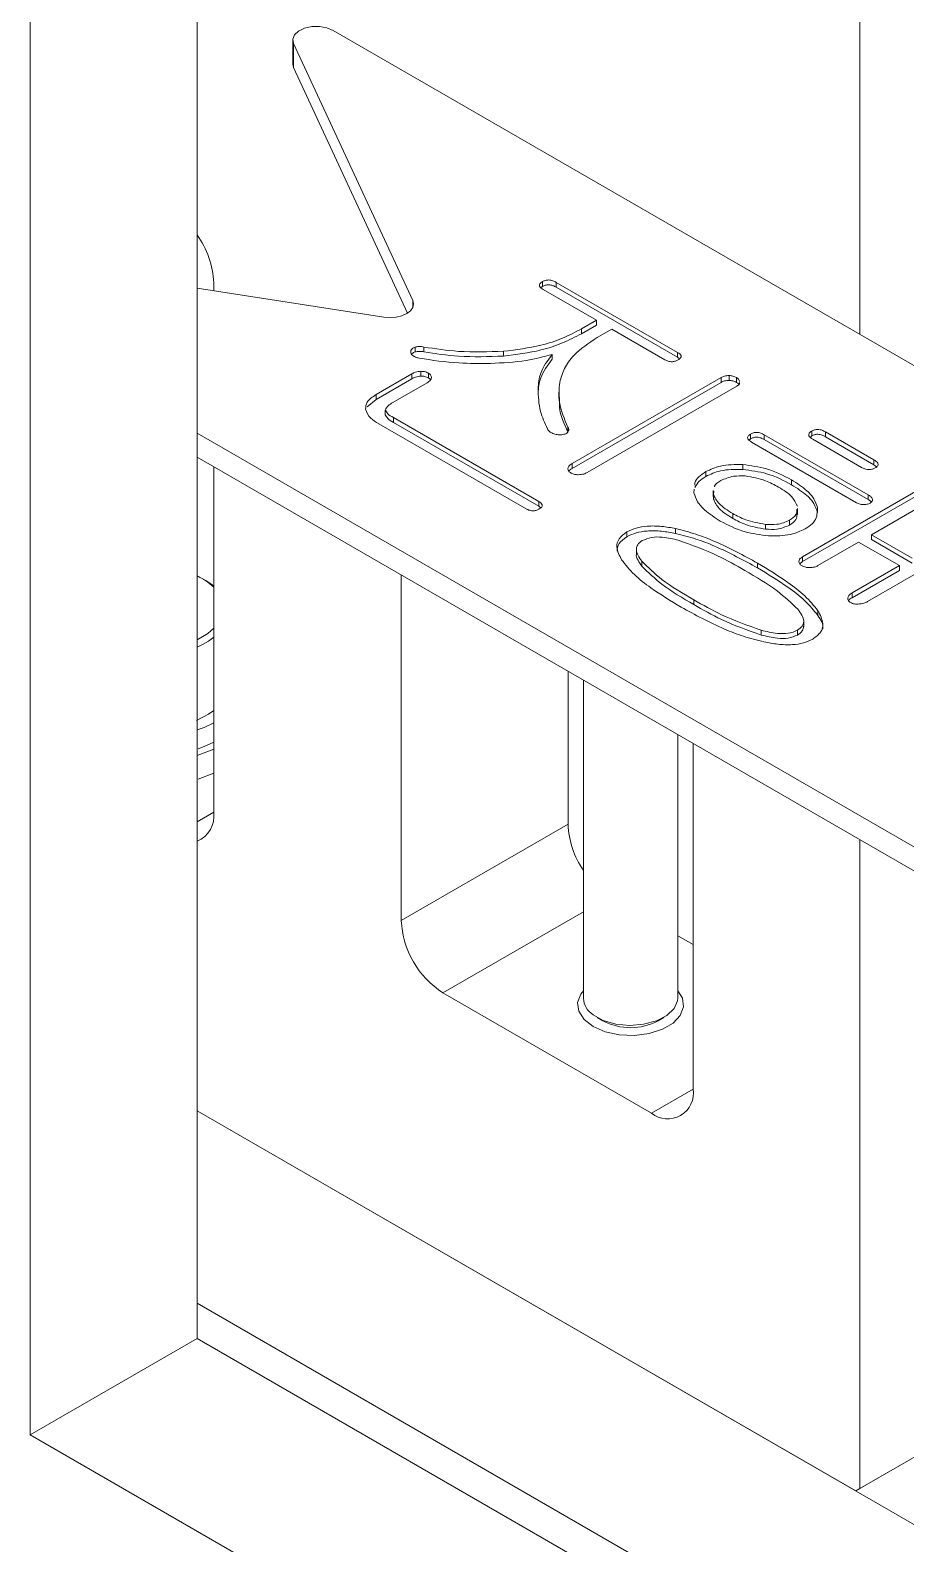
# Model space of a CAD drawing. Header units: millimetres. Extents: x 169 to 14583, y -399 to 10804.
# Drawn here: x 11412.1 to 11486.4, y 7037.7 to 7166.1 of the extents above; entities that cross this region are included whole.
import ezdxf

# ---------------------------------------------------------------- set-up
doc = ezdxf.new("R2010")
doc.units = ezdxf.units.MM
doc.header["$LTSCALE"] = 35

msp = doc.modelspace()

# ---------------------------------------------------------------- linework, layer by layer
at = {"color": 7, "linetype": 'Continuous', "lineweight": 18}
for p, q in [((11412.131, 7539.883), (11412.131, 7046.945)), ((11426.273, 7531.718), (11426.273, 7055.109)), ((11482.488, 7140.271), (11482.488, 7327.356)), ((11537.184, 7108.696), (11437.81, 7166.063)), ((11434.396, 7165.247), (11434.396, 7163.205)), ((11444.576, 7143.161), (11434.464, 7164.948)), ((11434.464, 7164.948), (11434.464, 7162.907)), ((11434.464, 7162.907), (11434.396, 7163.205)), ((11434.464, 7162.907), (11444.127, 7142.087)), ((11426.273, 7144.199), (11442.127, 7141.747)), ((11427.687, 7144.65), (11427.687, 7143.98)), ((11455.576, 7144.342), (11455.454, 7144.247)), ((11455.576, 7144.342), (11455.576, 7144.75)), ((11455.643, 7144.076), (11460.149, 7141.475)), ((11467.034, 7138.747), (11456.743, 7144.688)), ((11456.743, 7144.28), (11456.743, 7144.688)), ((11467.034, 7138.339), (11456.743, 7144.28)), ((11444.576, 7142.563), (11444.576, 7143.161)), ((11460.149, 7141.475), (11458.878, 7140.741)), ((11460.149, 7141.067), (11460.149, 7141.475)), ((11460.149, 7141.067), (11458.878, 7140.333)), ((11458.878, 7140.333), (11458.878, 7140.741)), ((11460.21, 7140.015), (11461.445, 7140.727)), ((11461.445, 7140.727), (11465.954, 7138.124)), ((11444.418, 7138.683), (11444.418, 7138.912)), ((11444.772, 7138.787), (11444.772, 7139.195)), ((11445.517, 7138.796), (11445.517, 7139.205)), ((11452.267, 7138.436), (11452.267, 7138.844)), ((11467.034, 7138.339), (11467.034, 7138.747)), ((11456.402, 7138.167), (11456.402, 7138.576)), ((11467.181, 7138.199), (11467.034, 7138.339)), ((11444.499, 7136.926), (11441.46, 7135.172)), ((11444.499, 7136.518), (11441.46, 7134.764)), ((11442.869, 7134.49), (11445.78, 7136.171)), ((11444.499, 7136.518), (11444.499, 7136.926)), ((11445.268, 7136.736), (11445.268, 7137.144)), ((11445.902, 7136.58), (11445.902, 7136.989)), ((11470.73, 7136.617), (11458.078, 7129.313)), ((11470.73, 7136.208), (11458.078, 7128.905)), ((11470.73, 7136.208), (11470.73, 7136.617)), ((11471.408, 7136.374), (11471.408, 7136.782)), ((11472.022, 7136.207), (11472.022, 7136.615)), ((11441.46, 7134.764), (11441.46, 7135.172)), ((11455.194, 7135.262), (11455.194, 7135.67)), ((11456.945, 7135.387), (11456.945, 7134.877)), ((11459.374, 7128.565), (11472.049, 7135.883)), ((11441.46, 7134.764), (11440.704, 7134.118)), ((11442.239, 7133.453), (11442.239, 7133.861)), ((11441.679, 7132.697), (11454.182, 7125.479)), ((11455.258, 7126.104), (11442.923, 7133.225)), ((11442.923, 7132.816), (11442.923, 7133.225)), ((11455.258, 7125.696), (11442.923, 7132.816)), ((11457.731, 7131.995), (11457.731, 7132.403)), ((11501.829, 7088.286), (11426.273, 7131.903)), ((11473.22, 7131.414), (11473.106, 7131.318)), ((11473.22, 7131.414), (11473.22, 7131.823)), ((11473.304, 7131.139), (11482.202, 7126.003)), ((11483.19, 7126.678), (11474.383, 7131.762)), ((11474.383, 7131.354), (11474.383, 7131.762)), ((11483.19, 7126.27), (11474.383, 7131.354)), ((11478.401, 7131.664), (11478.288, 7131.568)), ((11478.401, 7131.664), (11478.401, 7132.072)), ((11478.495, 7131.383), (11482.627, 7128.997)), ((11483.683, 7129.634), (11479.574, 7132.006)), ((11479.574, 7131.598), (11479.574, 7132.006)), ((11483.683, 7129.226), (11479.574, 7131.598)), ((11501.475, 7086.449), (11426.273, 7129.862)), ((11427.687, 7129.045), (11427.687, 7099.74)), ((11458.078, 7128.905), (11458.078, 7129.313)), ((11469.422, 7128.225), (11469.422, 7128.633)), ((11472.565, 7128.829), (11472.565, 7129.237)), ((11483.683, 7129.226), (11483.683, 7129.634)), ((11483.895, 7129.041), (11483.683, 7129.226)), ((11468.445, 7127.143), (11468.417, 7126.842)), ((11476.697, 7127.526), (11476.697, 7127.934)), ((11455.258, 7125.696), (11455.258, 7126.104)), ((11470.04, 7127.045), (11470.04, 7126.535)), ((11470.073, 7126.715), (11470.111, 7126.991)), ((11470.073, 7126.307), (11470.073, 7126.715)), ((11470.073, 7126.307), (11470.111, 7126.582)), ((11487.413, 7127.056), (11477.628, 7121.407)), ((11487.413, 7126.648), (11477.628, 7120.999)), ((11483.19, 7126.27), (11483.19, 7126.678)), ((11483.463, 7123.28), (11488.705, 7126.306)), ((11455.408, 7125.553), (11455.258, 7125.696)), ((11471.709, 7124.673), (11471.709, 7125.082)), ((11477.211, 7124.993), (11477.211, 7125.504)), ((11478.886, 7125.18), (11478.886, 7125.588)), ((11462.73, 7123.116), (11462.73, 7123.524)), ((11466.862, 7123.398), (11466.862, 7123.806)), ((11474.495, 7123.754), (11474.495, 7124.163)), ((11476.522, 7124.099), (11476.522, 7124.507)), ((11483.146, 7117.614), (11493.39, 7123.528)), ((11486.917, 7121.287), (11483.463, 7123.28)), ((11483.463, 7122.872), (11483.463, 7123.28)), ((11463.532, 7122.089), (11463.532, 7121.579)), ((11478.923, 7120.66), (11482.384, 7122.657)), ((11482.384, 7122.657), (11485.838, 7120.663)), ((11486.917, 7120.878), (11483.463, 7122.872)), ((11463.998, 7120.623), (11463.998, 7121.031)), ((11473.81, 7120.469), (11473.81, 7120.878)), ((11477.628, 7120.999), (11477.398, 7120.804)), ((11477.628, 7120.999), (11477.628, 7121.407)), ((11443.597, 7090.556), (11443.597, 7119.861)), ((11485.838, 7120.663), (11481.831, 7118.35)), ((11485.838, 7120.255), (11481.831, 7117.942)), ((11485.838, 7120.255), (11485.838, 7120.663)), ((11481.831, 7117.942), (11481.831, 7118.35)), ((11468.413, 7117.354), (11468.413, 7117.762)), ((11481.463, 7117.778), (11481.463, 7117.904)), ((11477.726, 7115.47), (11477.726, 7115.98)), ((11478.93, 7116.431), (11478.93, 7116.839)), ((11474.127, 7114.776), (11474.127, 7115.184)), ((11477.203, 7114.772), (11477.203, 7115.18)), ((11426.734, 7113.975), (11426.273, 7113.757)), ((11457.739, 7098.72), (11457.739, 7111.696)), ((11459.043, 7110.944), (11459.043, 7083.975)), ((11467.043, 7083.975), (11467.043, 7106.326)), ((11468.346, 7105.573), (11468.346, 7076.269)), ((11427.687, 7105.09), (11426.273, 7104.561)), ((11427.687, 7103.049), (11426.384, 7102.554)), ((11426.273, 7098.923), (11427.687, 7099.74)), ((11443.597, 7090.556), (11457.739, 7098.72)), ((11482.488, 7042.384), (11482.488, 7097.409)), ((11459.043, 7091.307), (11447.133, 7084.432)), ((11468.346, 7088.514), (11467.043, 7089.266)), ((11464.811, 7074.227), (11447.133, 7084.432)), ((11460.214, 7082.343), (11460.702, 7082.061)), ((11465.383, 7082.061), (11465.872, 7082.343)), ((11464.811, 7074.227), (11468.346, 7076.268)), ((11426.273, 7074.427), (11700.277, 6916.248)), ((11426.273, 7074.427), (11482.135, 7042.179)), ((11656.33, 6925.287), (11426.273, 7058.097)), ((11426.273, 7058.097), (11700.277, 6899.918)), ((11412.131, 7046.945), (11426.273, 7055.109)), ((11426.273, 7055.109), (11718.308, 6886.521)), ((11412.131, 7046.945), (11718.308, 6870.193)), ((11488.681, 7045.958), (11482.135, 7042.179)), ((11482.488, 7042.384), (11488.681, 7045.958)), ((11482.135, 7042.179), (11482.488, 7042.384))]:
    msp.add_line(p, q, dxfattribs=at)
at = {"color": 7, "linetype": 'Continuous', "lineweight": 18, "flags": 128}
for points in [[(11437.81, 7166.063), (11437.28, 7166.282), (11436.657, 7166.392), (11436.006, 7166.379), (11435.396, 7166.247), (11434.892, 7166.008), (11434.548, 7165.689), (11434.4, 7165.322), (11434.464, 7164.948)], [(11444.576, 7143.161), (11444.645, 7142.862), (11444.576, 7142.563), (11444.377, 7142.285), (11444.059, 7142.046), (11443.645, 7141.862), (11443.162, 7141.747), (11442.645, 7141.708), (11442.127, 7141.747)], [(11426.273, 7114.377), (11427.186, 7114.918), (11427.687, 7115.35)], [(11427.687, 7114.594), (11427.24, 7114.269), (11426.734, 7113.975)], [(11426.224, 7107.53), (11427.24, 7108.063), (11427.687, 7108.388)], [(11427.687, 7107.335), (11426.876, 7106.947), (11426.273, 7106.721)], [(11427.687, 7105.702), (11426.876, 7105.314), (11426.384, 7105.126)], [(11459.043, 7084.602), (11458.827, 7084.319), (11458.554, 7083.597), (11458.646, 7082.859), (11459.093, 7082.167), (11459.861, 7081.575), (11460.886, 7081.132), (11462.086, 7080.873), (11463.364, 7080.82), (11464.615, 7080.978), (11465.74, 7081.332), (11466.645, 7081.855), (11467.259, 7082.504), (11467.531, 7083.226), (11467.44, 7083.964), (11467.043, 7084.602)], [(11459.868, 7082.571), (11460.726, 7082.093), (11461.79, 7081.782), (11462.966, 7081.667), (11464.148, 7081.756), (11465.232, 7082.043), (11466.121, 7082.501), (11466.737, 7083.09), (11467.025, 7083.758), (11467.043, 7083.975)]]:
    msp.add_lwpolyline(points, dxfattribs=at)
at = {"color": 7, "linetype": 'Continuous', "lineweight": 18}
for centre, radius, start, end in [((11420.231, 7144.353), 7.463, 2.27928, 35.9332), ((11424.236, 7115.327), 4.918, 45.42232, 65.52485), ((11423.936, 7114.207), 6.034, 51.55571, 67.20755), ((11425.433, 7099.409), 2.279, 291.64524, 8.36004), ((11465.256, 7099.044), 7.524, 182.46983, 214.32516), ((11451.273, 7090.905), 7.684, 182.60548, 237.39452), ((11460.771, 7084.046), 1.729, 182.33304, 238.53205), ((11463.043, 7086.401), 4.931, 241.6608, 298.3392), ((11466.191, 7075.919), 2.184, 230.79671, 9.21404)]:
    msp.add_arc(centre, radius, start, end, dxfattribs=at)
for points, knots in [([(11455.576, 7144.75), (11455.487, 7144.696), (11455.312, 7144.589), (11455.287, 7144.308), (11455.508, 7144.164), (11455.643, 7144.076)], [0, 0, 0, 0, 0.2814334, 0.5601578, 1, 1, 1, 1]), ([(11456.743, 7144.688), (11456.65, 7144.736), (11456.466, 7144.833), (11456.126, 7144.909), (11455.798, 7144.863), (11455.65, 7144.788), (11455.576, 7144.75)], [0, 0, 0, 0, 0.2807337, 0.5597178, 0.7794675, 1, 1, 1, 1]), ([(11456.743, 7144.28), (11456.65, 7144.328), (11456.466, 7144.425), (11456.126, 7144.5), (11455.798, 7144.455), (11455.65, 7144.38), (11455.576, 7144.342)], [0, 0, 0, 0, 0.28073367, 0.55971784, 0.77946746, 1, 1, 1, 1]), ([(11458.878, 7140.741), (11458.357, 7140.469), (11457.317, 7139.925), (11455.118, 7139.2), (11453.348, 7138.979), (11452.267, 7138.844)], [0, 0, 0, 0, 0.28031069, 0.56050378, 1, 1, 1, 1]), ([(11458.878, 7140.333), (11458.357, 7140.061), (11457.317, 7139.517), (11455.118, 7138.792), (11453.348, 7138.571), (11452.267, 7138.436)], [0, 0, 0, 0, 0.2803107, 0.5605038, 1, 1, 1, 1]), ([(11457.033, 7136.206), (11457.144, 7136.603), (11457.368, 7137.398), (11458.325, 7138.743), (11459.495, 7139.532), (11460.21, 7140.015)], [0, 0, 0, 0, 0.28029, 0.5605238, 1, 1, 1, 1]), ([(11444.418, 7138.912), (11444.401, 7138.841), (11444.372, 7138.712), (11444.465, 7138.594), (11444.505, 7138.542)], [0, 0, 0, 0, 0.5581902, 1, 1, 1, 1]), ([(11444.772, 7139.195), (11444.675, 7139.155), (11444.501, 7139.083), (11444.443, 7138.965), (11444.418, 7138.912)], [0, 0, 0, 0, 0.5562295, 1, 1, 1, 1]), ([(11444.772, 7138.787), (11444.671, 7138.748), (11444.536, 7138.697), (11444.488, 7138.611), (11444.476, 7138.59)], [0, 0, 0, 0, 0.7491105, 1, 1, 1, 1]), ([(11445.517, 7139.205), (11445.376, 7139.228), (11445.123, 7139.27), (11444.879, 7139.218), (11444.772, 7139.195)], [0, 0, 0, 0, 0.56098305, 1, 1, 1, 1]), ([(11445.517, 7138.796), (11445.376, 7138.82), (11445.123, 7138.861), (11444.879, 7138.809), (11444.772, 7138.787)], [0, 0, 0, 0, 0.5609831, 1, 1, 1, 1]), ([(11452.267, 7138.844), (11450.987, 7138.799), (11448.7, 7138.717), (11446.491, 7139.055), (11445.517, 7139.205)], [0, 0, 0, 0, 0.5595714, 1, 1, 1, 1]), ([(11452.267, 7138.436), (11450.987, 7138.39), (11448.7, 7138.309), (11446.491, 7138.647), (11445.517, 7138.796)], [0, 0, 0, 0, 0.5595714, 1, 1, 1, 1]), ([(11467.074, 7138.112), (11467.152, 7138.164), (11467.308, 7138.266), (11467.366, 7138.526), (11467.16, 7138.663), (11467.034, 7138.747)], [0, 0, 0, 0, 0.2814125, 0.5606864, 1, 1, 1, 1]), ([(11444.505, 7138.542), (11444.591, 7138.47), (11444.743, 7138.34), (11444.995, 7138.283), (11445.106, 7138.258)], [0, 0, 0, 0, 0.5589281, 1, 1, 1, 1]), ([(11445.106, 7138.258), (11446.22, 7138.09), (11448.21, 7137.79), (11450.263, 7137.806), (11451.167, 7137.812)], [0, 0, 0, 0, 0.5598567, 1, 1, 1, 1]), ([(11451.167, 7137.812), (11452.189, 7137.86), (11454.012, 7137.944), (11455.672, 7138.383), (11456.402, 7138.576)], [0, 0, 0, 0, 0.5601046, 1, 1, 1, 1]), ([(11456.402, 7138.576), (11456.011, 7138.056), (11455.311, 7137.126), (11455.23, 7136.116), (11455.194, 7135.67)], [0, 0, 0, 0, 0.559048, 1, 1, 1, 1]), ([(11456.402, 7138.167), (11456.011, 7137.647), (11455.311, 7136.718), (11455.23, 7135.708), (11455.194, 7135.262)], [0, 0, 0, 0, 0.559048, 1, 1, 1, 1]), ([(11465.954, 7138.124), (11466.043, 7138.077), (11466.22, 7137.984), (11466.566, 7137.938), (11466.862, 7138.005), (11467.003, 7138.076), (11467.074, 7138.112)], [0, 0, 0, 0, 0.280342, 0.5590707, 0.7792197, 1, 1, 1, 1]), ([(11445.268, 7137.144), (11445.104, 7137.127), (11444.811, 7137.095), (11444.594, 7136.978), (11444.499, 7136.926)], [0, 0, 0, 0, 0.5580194, 1, 1, 1, 1]), ([(11445.268, 7136.736), (11445.104, 7136.718), (11444.811, 7136.687), (11444.594, 7136.57), (11444.499, 7136.518)], [0, 0, 0, 0, 0.5580194, 1, 1, 1, 1]), ([(11445.902, 7136.989), (11445.799, 7137.04), (11445.614, 7137.131), (11445.374, 7137.14), (11445.268, 7137.144)], [0, 0, 0, 0, 0.55994053, 1, 1, 1, 1]), ([(11445.902, 7136.58), (11445.799, 7136.632), (11445.614, 7136.723), (11445.374, 7136.732), (11445.268, 7136.736)], [0, 0, 0, 0, 0.55994053, 1, 1, 1, 1]), ([(11445.78, 7136.171), (11445.895, 7136.246), (11446.1, 7136.379), (11446.133, 7136.555), (11446.148, 7136.632)], [0, 0, 0, 0, 0.560297, 1, 1, 1, 1]), ([(11446.148, 7136.632), (11446.137, 7136.707), (11446.118, 7136.842), (11445.968, 7136.944), (11445.902, 7136.989)], [0, 0, 0, 0, 0.559724, 1, 1, 1, 1]), ([(11446.078, 7136.429), (11446.077, 7136.433), (11446.058, 7136.493), (11445.977, 7136.538), (11445.902, 7136.58)], [0, 0, 0, 0, 0.0570082, 1, 1, 1, 1]), ([(11457.731, 7132.403), (11457.425, 7133.103), (11456.878, 7134.354), (11456.985, 7135.64), (11457.033, 7136.206)], [0, 0, 0, 0, 0.5601152, 1, 1, 1, 1]), ([(11471.408, 7136.782), (11471.264, 7136.774), (11471.007, 7136.759), (11470.815, 7136.66), (11470.73, 7136.617)], [0, 0, 0, 0, 0.55826501, 1, 1, 1, 1]), ([(11471.408, 7136.374), (11471.264, 7136.366), (11471.007, 7136.351), (11470.815, 7136.252), (11470.73, 7136.208)], [0, 0, 0, 0, 0.55826501, 1, 1, 1, 1]), ([(11472.022, 7136.615), (11471.922, 7136.665), (11471.744, 7136.754), (11471.511, 7136.774), (11471.408, 7136.782)], [0, 0, 0, 0, 0.5586656, 1, 1, 1, 1]), ([(11472.022, 7136.207), (11471.922, 7136.257), (11471.744, 7136.346), (11471.511, 7136.365), (11471.408, 7136.374)], [0, 0, 0, 0, 0.5586656, 1, 1, 1, 1]), ([(11472.292, 7136.272), (11472.272, 7136.344), (11472.237, 7136.474), (11472.088, 7136.571), (11472.022, 7136.615)], [0, 0, 0, 0, 0.557508, 1, 1, 1, 1]), ([(11472.215, 7136.033), (11472.21, 7136.046), (11472.183, 7136.114), (11472.094, 7136.165), (11472.022, 7136.207)], [0, 0, 0, 0, 0.18597759, 1, 1, 1, 1]), ([(11472.049, 7135.883), (11472.146, 7135.946), (11472.286, 7136.038), (11472.284, 7136.156), (11472.283, 7136.194)], [0, 0, 0, 0, 0.685967, 1, 1, 1, 1]), ([(11441.46, 7135.172), (11441.154, 7134.968), (11440.608, 7134.605), (11440.579, 7134.129), (11440.566, 7133.92)], [0, 0, 0, 0, 0.5602691, 1, 1, 1, 1]), ([(11455.194, 7135.67), (11455.219, 7135.025), (11455.263, 7133.872), (11455.768, 7132.757), (11455.99, 7132.267)], [0, 0, 0, 0, 0.5598993, 1, 1, 1, 1]), ([(11457.731, 7131.995), (11457.405, 7132.694), (11456.954, 7133.66), (11457.009, 7134.653), (11457.025, 7134.927)], [0, 0, 0, 0, 0.7240875, 1, 1, 1, 1]), ([(11440.566, 7133.92), (11440.674, 7133.661), (11440.867, 7133.196), (11441.43, 7132.85), (11441.679, 7132.697)], [0, 0, 0, 0, 0.5586744, 1, 1, 1, 1]), ([(11442.239, 7133.861), (11442.307, 7133.995), (11442.429, 7134.236), (11442.734, 7134.412), (11442.869, 7134.49)], [0, 0, 0, 0, 0.5572493, 1, 1, 1, 1]), ([(11442.923, 7133.225), (11442.746, 7133.327), (11442.431, 7133.51), (11442.297, 7133.754), (11442.239, 7133.861)], [0, 0, 0, 0, 0.5617777, 1, 1, 1, 1]), ([(11442.923, 7132.816), (11442.746, 7132.919), (11442.431, 7133.101), (11442.297, 7133.346), (11442.239, 7133.453)], [0, 0, 0, 0, 0.5617777, 1, 1, 1, 1]), ([(11455.99, 7132.267), (11456.047, 7132.168), (11456.149, 7131.991), (11456.418, 7131.89), (11456.537, 7131.846)], [0, 0, 0, 0, 0.5594536, 1, 1, 1, 1]), ([(11457.721, 7131.977), (11457.765, 7132.056), (11457.843, 7132.199), (11457.765, 7132.34), (11457.731, 7132.403)], [0, 0, 0, 0, 0.5581967, 1, 1, 1, 1]), ([(11456.537, 7131.846), (11456.658, 7131.813), (11456.874, 7131.753), (11457.113, 7131.763), (11457.218, 7131.768)], [0, 0, 0, 0, 0.55794787, 1, 1, 1, 1]), ([(11457.218, 7131.768), (11457.336, 7131.789), (11457.546, 7131.826), (11457.667, 7131.93), (11457.721, 7131.977)], [0, 0, 0, 0, 0.5585806, 1, 1, 1, 1]), ([(11473.22, 7131.823), (11473.136, 7131.767), (11472.969, 7131.655), (11472.945, 7131.372), (11473.168, 7131.228), (11473.304, 7131.139)], [0, 0, 0, 0, 0.28137619, 0.55997897, 1, 1, 1, 1]), ([(11474.383, 7131.762), (11474.291, 7131.811), (11474.107, 7131.907), (11473.767, 7131.982), (11473.442, 7131.935), (11473.294, 7131.86), (11473.22, 7131.823)], [0, 0, 0, 0, 0.2808868, 0.56010877, 0.77940727, 1, 1, 1, 1]), ([(11474.383, 7131.354), (11474.291, 7131.402), (11474.107, 7131.499), (11473.767, 7131.574), (11473.442, 7131.526), (11473.294, 7131.452), (11473.22, 7131.414)], [0, 0, 0, 0, 0.2808868, 0.56010877, 0.77940727, 1, 1, 1, 1]), ([(11478.401, 7132.072), (11478.316, 7132.015), (11478.147, 7131.902), (11478.135, 7131.617), (11478.358, 7131.472), (11478.495, 7131.383)], [0, 0, 0, 0, 0.2811534, 0.5600017, 1, 1, 1, 1]), ([(11479.574, 7132.006), (11479.482, 7132.055), (11479.297, 7132.153), (11478.955, 7132.228), (11478.624, 7132.186), (11478.475, 7132.11), (11478.401, 7132.072)], [0, 0, 0, 0, 0.2807898, 0.5600333, 0.779474, 1, 1, 1, 1]), ([(11479.574, 7131.598), (11479.482, 7131.647), (11479.297, 7131.745), (11478.955, 7131.82), (11478.624, 7131.778), (11478.475, 7131.702), (11478.401, 7131.664)], [0, 0, 0, 0, 0.2807898, 0.5600333, 0.779474, 1, 1, 1, 1]), ([(11458.078, 7129.313), (11457.97, 7129.243), (11457.778, 7129.118), (11457.738, 7128.953), (11457.721, 7128.881)], [0, 0, 0, 0, 0.5597171, 1, 1, 1, 1]), ([(11457.721, 7128.881), (11457.736, 7128.803), (11457.763, 7128.665), (11457.921, 7128.56), (11457.991, 7128.514)], [0, 0, 0, 0, 0.5590271, 1, 1, 1, 1]), ([(11458.078, 7128.905), (11457.958, 7128.838), (11457.836, 7128.769), (11457.801, 7128.678), (11457.8, 7128.676)], [0, 0, 0, 0, 0.9785699, 1, 1, 1, 1]), ([(11457.991, 7128.514), (11458.092, 7128.468), (11458.273, 7128.384), (11458.503, 7128.374), (11458.604, 7128.37)], [0, 0, 0, 0, 0.5598542, 1, 1, 1, 1]), ([(11458.604, 7128.37), (11458.768, 7128.382), (11459.06, 7128.403), (11459.277, 7128.515), (11459.374, 7128.565)], [0, 0, 0, 0, 0.5587026, 1, 1, 1, 1]), ([(11469.422, 7128.633), (11469.218, 7128.495), (11468.812, 7128.219), (11468.487, 7127.81), (11468.48, 7127.559), (11468.478, 7127.491)], [0, 0, 0, 0, 0.42098, 0.8420556, 1, 1, 1, 1]), ([(11472.565, 7129.237), (11471.906, 7129.239), (11470.729, 7129.244), (11469.821, 7128.82), (11469.422, 7128.633)], [0, 0, 0, 0, 0.55945661, 1, 1, 1, 1]), ([(11472.565, 7128.829), (11471.906, 7128.831), (11470.729, 7128.835), (11469.821, 7128.412), (11469.422, 7128.225)], [0, 0, 0, 0, 0.55945661, 1, 1, 1, 1]), ([(11476.697, 7127.934), (11476.026, 7128.29), (11474.829, 7128.924), (11473.257, 7129.141), (11472.565, 7129.237)], [0, 0, 0, 0, 0.5603639, 1, 1, 1, 1]), ([(11476.697, 7127.526), (11476.026, 7127.882), (11474.829, 7128.516), (11473.257, 7128.733), (11472.565, 7128.829)], [0, 0, 0, 0, 0.5603639, 1, 1, 1, 1]), ([(11482.627, 7128.997), (11482.72, 7128.949), (11482.904, 7128.851), (11483.255, 7128.788), (11483.575, 7128.844), (11483.723, 7128.919), (11483.797, 7128.956)], [0, 0, 0, 0, 0.2810584, 0.5597348, 0.7794884, 1, 1, 1, 1]), ([(11483.797, 7128.956), (11483.881, 7129.013), (11484.047, 7129.125), (11484.039, 7129.406), (11483.818, 7129.547), (11483.683, 7129.634)], [0, 0, 0, 0, 0.2809443, 0.5596041, 1, 1, 1, 1]), ([(11469.422, 7128.225), (11469.21, 7128.087), (11468.788, 7127.812), (11468.594, 7127.462), (11468.497, 7127.287)], [0, 0, 0, 0, 0.4999433, 1, 1, 1, 1]), ([(11470.159, 7127.337), (11470.162, 7127.362), (11470.18, 7127.572), (11470.453, 7127.731), (11470.693, 7127.872)], [0, 0, 0, 0, 0.1192197, 1, 1, 1, 1]), ([(11470.693, 7127.872), (11471.038, 7128.024), (11471.656, 7128.295), (11472.425, 7128.277), (11472.764, 7128.269)], [0, 0, 0, 0, 0.5587067, 1, 1, 1, 1]), ([(11472.764, 7128.269), (11473.362, 7128.161), (11474.432, 7127.968), (11475.238, 7127.522), (11475.594, 7127.325)], [0, 0, 0, 0, 0.5582595, 1, 1, 1, 1]), ([(11475.594, 7127.325), (11476.018, 7127.064), (11476.774, 7126.599), (11477.06, 7125.986), (11477.186, 7125.716)], [0, 0, 0, 0, 0.5605727, 1, 1, 1, 1]), ([(11478.886, 7125.588), (11478.808, 7125.838), (11478.65, 7126.338), (11477.921, 7127.154), (11477.161, 7127.638), (11476.697, 7127.934)], [0, 0, 0, 0, 0.2798519, 0.5599778, 1, 1, 1, 1]), ([(11478.886, 7125.18), (11478.808, 7125.43), (11478.65, 7125.93), (11477.921, 7126.746), (11477.161, 7127.23), (11476.697, 7127.526)], [0, 0, 0, 0, 0.2798519, 0.5599778, 1, 1, 1, 1]), ([(11455.302, 7125.467), (11455.381, 7125.519), (11455.537, 7125.621), (11455.588, 7125.882), (11455.384, 7126.02), (11455.258, 7126.104)], [0, 0, 0, 0, 0.2813355, 0.5610001, 1, 1, 1, 1]), ([(11468.417, 7126.842), (11468.499, 7126.587), (11468.665, 7126.076), (11469.404, 7125.242), (11470.179, 7124.747), (11470.653, 7124.445)], [0, 0, 0, 0, 0.2799122, 0.5600144, 1, 1, 1, 1]), ([(11471.709, 7125.082), (11471.275, 7125.346), (11470.503, 7125.818), (11470.204, 7126.442), (11470.073, 7126.715)], [0, 0, 0, 0, 0.5606936, 1, 1, 1, 1]), ([(11471.709, 7124.673), (11471.275, 7124.938), (11470.503, 7125.41), (11470.204, 7126.033), (11470.073, 7126.307)], [0, 0, 0, 0, 0.5606936, 1, 1, 1, 1]), ([(11482.202, 7126.003), (11482.303, 7125.951), (11482.484, 7125.859), (11482.722, 7125.844), (11482.826, 7125.837)], [0, 0, 0, 0, 0.5606404, 1, 1, 1, 1]), ([(11482.826, 7125.837), (11482.939, 7125.845), (11483.14, 7125.859), (11483.297, 7125.933), (11483.366, 7125.966)], [0, 0, 0, 0, 0.5581782, 1, 1, 1, 1]), ([(11483.565, 7126.291), (11483.523, 7126.372), (11483.449, 7126.518), (11483.27, 7126.629), (11483.19, 7126.678)], [0, 0, 0, 0, 0.5577831, 1, 1, 1, 1]), ([(11483.444, 7126.062), (11483.433, 7126.08), (11483.384, 7126.162), (11483.275, 7126.223), (11483.19, 7126.27)], [0, 0, 0, 0, 0.22569025, 1, 1, 1, 1]), ([(11483.366, 7125.966), (11483.428, 7126.021), (11483.54, 7126.121), (11483.557, 7126.239), (11483.565, 7126.291)], [0, 0, 0, 0, 0.5581575, 1, 1, 1, 1]), ([(11454.182, 7125.479), (11454.271, 7125.432), (11454.449, 7125.339), (11454.794, 7125.293), (11455.09, 7125.36), (11455.231, 7125.431), (11455.302, 7125.467)], [0, 0, 0, 0, 0.280342, 0.5590707, 0.7792197, 1, 1, 1, 1]), ([(11474.495, 7124.163), (11473.907, 7124.266), (11472.853, 7124.452), (11472.059, 7124.889), (11471.709, 7125.082)], [0, 0, 0, 0, 0.55836279, 1, 1, 1, 1]), ([(11474.495, 7123.754), (11473.907, 7123.858), (11472.853, 7124.044), (11472.059, 7124.48), (11471.709, 7124.673)], [0, 0, 0, 0, 0.55836279, 1, 1, 1, 1]), ([(11477.144, 7125.456), (11477.145, 7125.295), (11477.15, 7124.936), (11476.745, 7124.659), (11476.522, 7124.507)], [0, 0, 0, 0, 0.4494356, 1, 1, 1, 1]), ([(11477.144, 7125.048), (11477.145, 7124.887), (11477.15, 7124.528), (11476.745, 7124.251), (11476.522, 7124.099)], [0, 0, 0, 0, 0.4494356, 1, 1, 1, 1]), ([(11477.841, 7123.773), (11478.051, 7123.913), (11478.472, 7124.192), (11478.864, 7124.719), (11478.858, 7125.096), (11478.855, 7125.285)], [0, 0, 0, 0, 0.33113951, 0.66229529, 1, 1, 1, 1]), ([(11462.73, 7123.524), (11462.477, 7123.337), (11461.971, 7122.963), (11461.795, 7122.097), (11462.099, 7121.518), (11462.284, 7121.164)], [0, 0, 0, 0, 0.2794916, 0.5595218, 1, 1, 1, 1]), ([(11466.862, 7123.806), (11466.468, 7123.876), (11465.682, 7124.016), (11464.524, 7124.047), (11463.48, 7123.884), (11462.98, 7123.644), (11462.73, 7123.524)], [0, 0, 0, 0, 0.2804131, 0.5603454, 0.7802686, 1, 1, 1, 1]), ([(11466.862, 7123.398), (11466.468, 7123.468), (11465.682, 7123.607), (11464.524, 7123.638), (11463.48, 7123.476), (11462.98, 7123.236), (11462.73, 7123.116)], [0, 0, 0, 0, 0.2804131, 0.5603454, 0.7802686, 1, 1, 1, 1]), ([(11473.81, 7120.878), (11472.635, 7121.52), (11470.999, 7122.415), (11468.603, 7123.356), (11467.442, 7123.656), (11466.862, 7123.806)], [0, 0, 0, 0, 0.559932, 0.7800344, 1, 1, 1, 1]), ([(11473.81, 7120.469), (11472.635, 7121.112), (11470.999, 7122.007), (11468.603, 7122.948), (11467.442, 7123.248), (11466.862, 7123.398)], [0, 0, 0, 0, 0.559932, 0.7800344, 1, 1, 1, 1]), ([(11470.653, 7124.445), (11471.316, 7124.097), (11472.5, 7123.476), (11474.054, 7123.279), (11474.738, 7123.193)], [0, 0, 0, 0, 0.5603944, 1, 1, 1, 1]), ([(11476.522, 7124.507), (11476.182, 7124.362), (11475.572, 7124.102), (11474.825, 7124.144), (11474.495, 7124.163)], [0, 0, 0, 0, 0.5581956, 1, 1, 1, 1]), ([(11476.522, 7124.099), (11476.182, 7123.954), (11475.572, 7123.693), (11474.825, 7123.736), (11474.495, 7123.754)], [0, 0, 0, 0, 0.5581956, 1, 1, 1, 1]), ([(11474.738, 7123.193), (11475.386, 7123.188), (11476.546, 7123.178), (11477.445, 7123.591), (11477.841, 7123.773)], [0, 0, 0, 0, 0.5597136, 1, 1, 1, 1]), ([(11462.73, 7123.116), (11462.47, 7122.928), (11461.968, 7122.566), (11461.923, 7122.103), (11461.901, 7121.88)], [0, 0, 0, 0, 0.5163739, 1, 1, 1, 1]), ([(11463.998, 7121.031), (11463.881, 7121.193), (11463.648, 7121.514), (11463.491, 7121.994), (11463.592, 7122.454), (11463.887, 7122.673), (11464.035, 7122.782)], [0, 0, 0, 0, 0.28072192, 0.56086527, 0.78055415, 1, 1, 1, 1]), ([(11464.035, 7122.782), (11464.284, 7122.888), (11464.783, 7123.102), (11465.926, 7123.101), (11466.649, 7122.925), (11467.091, 7122.817)], [0, 0, 0, 0, 0.278994, 0.5589434, 1, 1, 1, 1]), ([(11467.091, 7122.817), (11468.232, 7122.404), (11470.272, 7121.665), (11471.979, 7120.686), (11472.731, 7120.255)], [0, 0, 0, 0, 0.5593828, 1, 1, 1, 1]), ([(11462.284, 7121.164), (11462.619, 7120.738), (11463.288, 7119.885), (11465.025, 7118.541), (11466.458, 7117.671), (11467.334, 7117.139)], [0, 0, 0, 0, 0.2797772, 0.5598549, 1, 1, 1, 1]), ([(11463.998, 7120.623), (11463.889, 7120.784), (11463.671, 7121.104), (11463.482, 7121.457), (11463.533, 7121.629), (11463.533, 7121.63)], [0, 0, 0, 0, 0.4991126, 0.9971966, 1, 1, 1, 1]), ([(11468.413, 7117.762), (11467.461, 7118.317), (11465.763, 7119.307), (11464.537, 7120.505), (11463.998, 7121.031)], [0, 0, 0, 0, 0.56039585, 1, 1, 1, 1]), ([(11478.93, 7116.839), (11478.584, 7117.265), (11477.891, 7118.118), (11476.138, 7119.468), (11474.693, 7120.343), (11473.81, 7120.878)], [0, 0, 0, 0, 0.2797839, 0.5598581, 1, 1, 1, 1]), ([(11477.628, 7121.407), (11477.53, 7121.341), (11477.354, 7121.224), (11477.334, 7121.07), (11477.325, 7121.002)], [0, 0, 0, 0, 0.5601473, 1, 1, 1, 1]), ([(11477.325, 7121.002), (11477.338, 7120.927), (11477.361, 7120.791), (11477.514, 7120.689), (11477.581, 7120.644)], [0, 0, 0, 0, 0.5594383, 1, 1, 1, 1]), ([(11468.413, 7117.354), (11467.461, 7117.909), (11465.763, 7118.898), (11464.537, 7120.096), (11463.998, 7120.623)], [0, 0, 0, 0, 0.56039585, 1, 1, 1, 1]), ([(11472.731, 7120.255), (11473.692, 7119.696), (11475.407, 7118.698), (11476.666, 7117.498), (11477.22, 7116.97)], [0, 0, 0, 0, 0.5603769, 1, 1, 1, 1]), ([(11478.93, 7116.431), (11478.584, 7116.857), (11477.891, 7117.71), (11476.138, 7119.06), (11474.693, 7119.935), (11473.81, 7120.469)], [0, 0, 0, 0, 0.2797839, 0.5598581, 1, 1, 1, 1]), ([(11477.581, 7120.644), (11477.683, 7120.596), (11477.867, 7120.512), (11478.099, 7120.501), (11478.202, 7120.496)], [0, 0, 0, 0, 0.5596459, 1, 1, 1, 1]), ([(11478.202, 7120.496), (11478.355, 7120.5), (11478.63, 7120.508), (11478.834, 7120.613), (11478.923, 7120.66)], [0, 0, 0, 0, 0.5585706, 1, 1, 1, 1]), ([(11481.831, 7118.35), (11481.72, 7118.278), (11481.521, 7118.149), (11481.481, 7117.979), (11481.463, 7117.904)], [0, 0, 0, 0, 0.5604265, 1, 1, 1, 1]), ([(11467.334, 7117.139), (11468.52, 7116.492), (11470.172, 7115.59), (11472.591, 7114.643), (11473.766, 7114.345), (11474.353, 7114.197)], [0, 0, 0, 0, 0.559953, 0.7800404, 1, 1, 1, 1]), ([(11474.127, 7115.184), (11472.969, 7115.598), (11470.899, 7116.337), (11469.174, 7117.326), (11468.413, 7117.762)], [0, 0, 0, 0, 0.5593629, 1, 1, 1, 1]), ([(11474.127, 7114.776), (11472.969, 7115.189), (11470.899, 7115.929), (11469.174, 7116.918), (11468.413, 7117.354)], [0, 0, 0, 0, 0.5593629, 1, 1, 1, 1]), ([(11477.22, 7116.97), (11477.348, 7116.806), (11477.604, 7116.48), (11477.77, 7115.987), (11477.66, 7115.515), (11477.355, 7115.292), (11477.203, 7115.18)], [0, 0, 0, 0, 0.2806941, 0.5609524, 0.7806446, 1, 1, 1, 1]), ([(11481.463, 7117.904), (11481.468, 7117.825), (11481.475, 7117.683), (11481.633, 7117.576), (11481.703, 7117.528)], [0, 0, 0, 0, 0.5587725, 1, 1, 1, 1]), ([(11481.831, 7117.942), (11481.71, 7117.872), (11481.572, 7117.792), (11481.535, 7117.685), (11481.531, 7117.671)], [0, 0, 0, 0, 0.86996, 1, 1, 1, 1]), ([(11481.703, 7117.528), (11481.808, 7117.482), (11481.996, 7117.4), (11482.23, 7117.401), (11482.333, 7117.402)], [0, 0, 0, 0, 0.5586828, 1, 1, 1, 1]), ([(11482.333, 7117.402), (11482.505, 7117.417), (11482.813, 7117.443), (11483.044, 7117.562), (11483.146, 7117.614)], [0, 0, 0, 0, 0.5588503, 1, 1, 1, 1]), ([(11478.488, 7114.427), (11478.745, 7114.618), (11479.259, 7115.002), (11479.434, 7115.886), (11479.121, 7116.478), (11478.93, 7116.839)], [0, 0, 0, 0, 0.2794561, 0.5594794, 1, 1, 1, 1]), ([(11479.325, 7115.274), (11479.33, 7115.292), (11479.438, 7115.682), (11479.178, 7116.066), (11478.93, 7116.431)], [0, 0, 0, 0, 0.0469951, 1, 1, 1, 1]), ([(11477.203, 7115.18), (11476.949, 7115.077), (11476.439, 7114.869), (11475.293, 7114.902), (11474.57, 7115.077), (11474.127, 7115.184)], [0, 0, 0, 0, 0.27851162, 0.55852775, 1, 1, 1, 1]), ([(11477.203, 7114.772), (11476.949, 7114.668), (11476.439, 7114.46), (11475.293, 7114.494), (11474.57, 7114.669), (11474.127, 7114.776)], [0, 0, 0, 0, 0.27851162, 0.55852775, 1, 1, 1, 1]), ([(11474.353, 7114.197), (11474.744, 7114.121), (11475.524, 7113.97), (11476.678, 7113.926), (11477.734, 7114.068), (11478.237, 7114.307), (11478.488, 7114.427)], [0, 0, 0, 0, 0.2804936, 0.5604296, 0.7801997, 1, 1, 1, 1]), ([(11477.721, 7115.521), (11477.702, 7115.383), (11477.664, 7115.103), (11477.359, 7114.884), (11477.203, 7114.772)], [0, 0, 0, 0, 0.4909788, 1, 1, 1, 1])]:
    msp.add_open_spline(points, degree=3, knots=knots, dxfattribs=at)

doc.saveas('drawing.dxf')
